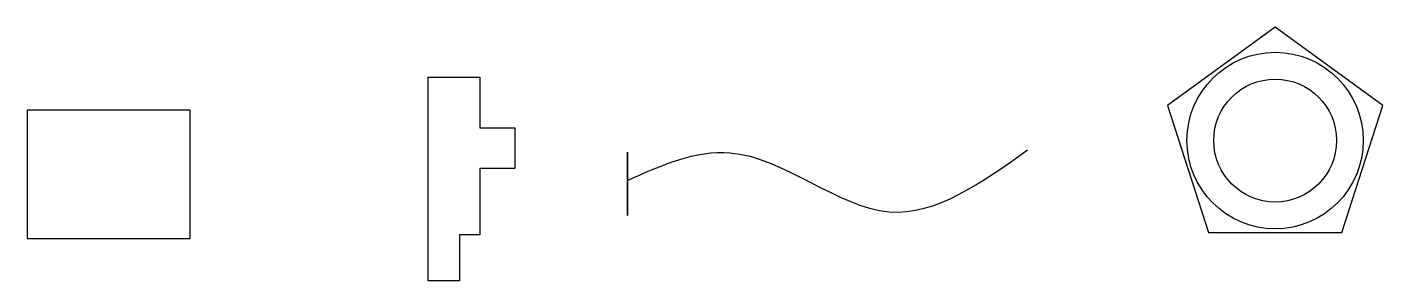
# Model space of a CAD drawing. Header units: inches. Extents: x 0.5 to 6.1, y 0.62 to 1.67.
import ezdxf

# ---------------------------------------------------------------- set-up
doc = ezdxf.new("R2010")
doc.units = ezdxf.units.IN
doc.header["$MEASUREMENT"] = 0
doc.layers.get('0').update_dxf_attribs({"true_color": 0xc2ced6})

msp = doc.modelspace()

# ---------------------------------------------------------------- linework, layer by layer
at = {"elevation": 0.8686}
msp.add_lwpolyline([(5.6509, 1.6697), (5.206, 1.3464), (5.3759, 0.8234), (5.9259, 0.8234), (6.0958, 1.3464)], close=True, dxfattribs=at)
msp.add_lwpolyline([(2.1545, 1.4637), (2.3677, 1.4637), (2.3677, 1.2545), (2.5123, 1.2545), (2.5123, 1.0872), (2.3677, 1.0872), (2.3677, 0.8135), (2.2839, 0.8135), (2.2839, 0.6233), (2.1545, 0.6233), (2.1545, 1.4637)])
msp.add_lwpolyline([(0.4986, 0.7983), (1.1724, 0.7983), (1.1724, 1.3268), (0.4986, 1.3268)], close=True)
at = {"extrusion": (-1, 0, 0), "elevation": -2.9768}
msp.add_lwpolyline([(-0.8935, 0), (-0.9932, 0.1372), (-1.1545, 0.0848), (-1.1545, -0.0848), (-0.9932, -0.1372)], close=True, dxfattribs=at)
for centre, radius in [((5.6509, 1.2019), 0.3639), ((5.6509, 1.2019, 1.5843), 0.2534)]:
    msp.add_circle(centre, radius)
msp.add_spline([(2.9768, 1.0378), (3.3993, 1.1519), (4.0579, 0.9085), (4.6289, 1.1633)], degree=3)

doc.saveas('drawing.dxf')
